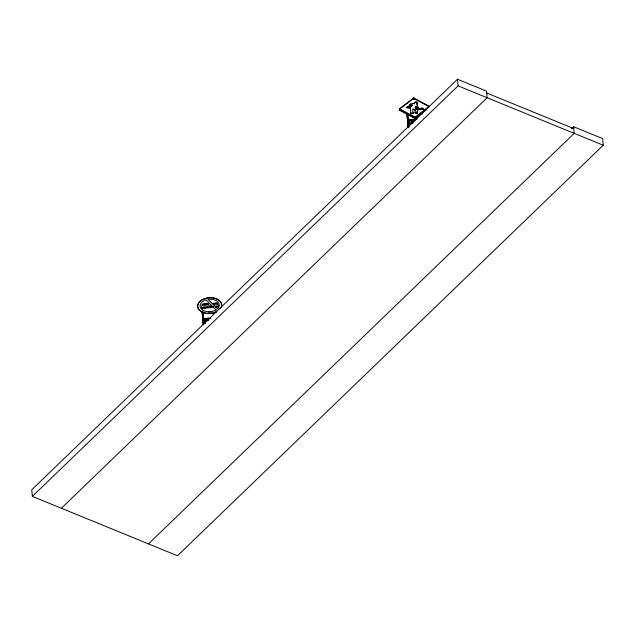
<?xml version="1.0" encoding="UTF-8"?>
<svg xmlns="http://www.w3.org/2000/svg" width="635" height="635" viewBox="0 0 635 635"><rect width="100%" height="100%" fill="white"/><g stroke="black" fill="none" stroke-linecap="round" stroke-linejoin="round"><path stroke-width="0.95" d="M210.947 318.254L204.915 318.73L205.43 323.533M205.256 323.723L204.891 318.754M413.218 109.093L415.33 110.188L413.218 109.093C412.329 111.252 412.829 112.498 413.496 113.443L411.139 113.657L410.726 112.514L411.139 113.657M206.756 320.207C207.566 318.254 209.907 319.627 207.097 319.953A1.468 0.826 -3.2 0 0 207.081 320.286L208.026 320.437M411.186 120.721L411.353 121.428L412.472 121.547A1.064 0.603 -3.7 0 0 412.988 121.285L413.139 120.856L411.536 121.047M415.306 109.95L414.996 112.982L417.449 113.197L416.846 112.379L417.751 109.791L416.203 108.545L417.774 110.038L416.87 112.617L417.536 112.943M399.296 108.966L414.98 117.578L429.212 106.72L428.966 106.101L413.679 98.028L399.51 108.68L399.439 110.093L414.933 118.34L426.117 110.006M413.496 113.443L413.56 112.832M202.533 305.451L202.589 304.411L205.2 304.006L207.851 303.959L208.129 304.959M204.875 319.191L208.097 318.802M417.584 103.481L416.774 104.1L417.687 103.084L416.711 101.941L415.52 101.973L414.441 102.926L415.544 102.211L417.544 102.457M413.822 120.491L413.369 121.491L414.52 120.261L413.837 120.706M414.417 121.206L415.076 119.848L414.703 120.452M414.703 121.182L414.988 120.428M217.178 304.101L216.813 303.173L212.392 303.713M411.194 120.936L412.075 120.047L413.218 120.586M413.242 109.339L412.948 109.791M408.495 107.212L410.131 104.116L414.512 103.561L412.472 103.537M410.877 103.95L408.472 106.561M205.216 319.397L205.153 318.635C204.93 320.231 208.026 316.786 209.566 318.5M406.876 107.466C416.115 107.601 405.027 109.244 407.21 106.823L408.472 106.974M406.9 107.704L407.21 106.823M206.518 304.824C206.589 303.419 204.589 307.015 202.716 305.467M215.575 303.689L215.059 303.546L215.13 303.982M208.709 319.961L207.066 320.064A1.468 0.826 -3.2 0 1 207.089 319.738L207.907 319.27L208.748 319.603M412.829 120.848L412.155 121.452L411.496 120.968A1.468 0.833 -3.7 0 1 411.52 120.634L412.917 120.404L411.536 120.848A1.468 0.833 -3.7 0 0 411.512 121.182M416.75 103.862L418.322 108.458L420.211 108.895L420.656 108.315C422.6 107.355 424.855 110.125 422.156 108.101M420.489 108.879L420.656 108.315M413.139 120.856L412.972 121.063A1.064 0.603 -3.7 0 1 412.456 121.333L411.17 120.888M206.446 304.856L206.534 304.356M215.392 303.927L216.916 304.228M415.195 107.752L416.036 106.497C418.727 109.244 412.829 107.386 416.663 107.918M415.219 107.99L416.036 106.497M412.123 105.219C410.901 107.712 408.519 108.164 411.091 105.227L412.147 105.466L411.932 105.053M409.829 107.371L411.115 105.466L411.956 105.291M411.258 120.777L413.202 120.364M417.306 118.999L409.353 119.642L409.964 124.809M415.861 119.261L409.726 119.848L409.924 124.254M208.637 320.072L208.542 320.175A1.064 0.603 -3.2 0 1 208.312 320.334M214.432 304.451L213.431 304.736M409.932 119.729L409.623 120.412L409.639 119.539M61.373 508.262L487.124 97.742L486.529 91.115L457.502 79.24L31.75 489.768L32.345 496.387L177.498 555.76L603.25 145.232L602.655 138.613L573.627 126.738L571.484 128.802M32.345 496.387L458.089 85.868L457.502 79.24M148.471 543.885L574.215 133.358L573.627 126.738M399.59 109.434L399.439 110.093M415.266 117.165L428.808 106.529L413.583 98.33L399.74 109.117L415.266 117.165L415.282 118.293M417.584 116.189L422.053 112.72M214.519 304.363L214.947 303.617M205.494 318.826L205.478 322.993M415.298 117.951L414.75 117.999M409.662 119.888L409.313 120.118L409.384 119.618M208.09 304.943L206.732 304.848M411.115 113.411L413.472 113.205M207.955 320.524L207.47 320.548M208.042 320.659L207.034 320.604L206.74 319.992M202.589 304.451L205.2 304.038M420.68 108.561L421.307 108.212M207.32 320.477C205.708 319.897 208.558 318.699 208.78 319.691M203.057 307.372L208.026 306.911L208.09 307.451L203.113 307.888L203.057 307.34L208.026 306.911M213.273 307.205L212.074 307.102L212.019 306.562L212.788 306.729M215.241 306.514L216.987 306.126L217.051 306.673L215.725 306.991M212.019 306.594L212.773 306.53M215.225 306.316L216.987 306.126M203.113 307.888L208.09 307.451M212.074 307.102L213.257 306.967M215.709 306.753L217.043 306.634M409.702 122.428L407.797 122.571L407.876 123.587L409.781 123.444M407.845 123.031L409.75 122.888M204.994 321.112L203.089 321.247L203.168 322.262L205.073 322.128M203.121 321.802L205.041 321.572M412.536 119.69L416.369 119.42M413.385 122.023L411.591 122.15L413.361 121.698L413.401 122.277L413.361 121.698M412.099 122.372L413.377 121.952M413.306 122.38L412.147 122.468L412.202 123.484M413.322 122.634L412.139 122.714L413.322 122.714M207.732 318.976L205.851 318.746M417.243 105.696L418.298 108.22L420.465 108.641M416.203 108.545L420.195 109.458L423.608 109.482L420.219 109.696L416.227 108.783M414.869 112.252L415.917 113.054L417.425 112.959M409.972 124.055L410.662 124.262L410.162 124.523M409.805 107.124L410.377 107.196M412.178 123.15L412.083 122.047M413.583 113.07L413.179 112.728M486.696 92.988L573.794 128.611M458.089 85.868L603.25 145.232M399.955 110.038L413.837 117.515M409.742 124.396L409.742 124.73M208.185 299.585L217.678 308.904M216.186 309.848A9.636 6.271 -4.1 0 1 201.557 309.205A9.636 6.271 -4.1 0 1 205.994 299.839L216.202 310.078M416.06 106.736L416.687 108.164M414.441 102.926L414.512 103.561M417.512 112.705L417.449 113.197M414.123 98.107L414.29 98.909M414.02 98.076L414.091 98.83M413.909 98.044L413.988 98.806M413.679 98.028L413.885 99.108M415.608 117.348L415.679 118.102M413.56 98.036L413.718 99.084M415.52 117.404L415.592 118.166M413.441 98.052L413.544 99.108M415.425 117.459L415.496 118.213M413.329 98.076L413.401 98.83M413.218 98.107L413.29 98.87M415.123 117.245L415.171 118.316M413.115 98.155L413.187 98.909M415.012 117.277L415.052 118.332M413.02 98.203L413.012 99.02M414.933 118.34L414.782 117.277L414.814 118.332M414.623 117.562L414.703 118.316M414.417 117.499L414.591 118.293M414.322 117.459L414.401 118.221M399.51 108.68L399.645 110.268M399.439 108.744L399.566 110.22M202.906 312.015L204.041 323.85M202.938 312.571L203.978 323.421M202.089 311.079L203.422 324.89M407.733 114.316L408.94 127.143M406.948 113.943L408.257 127.754M422.108 112.363L422.267 114.284M407.686 114.435L408.416 123.071M406.884 113.538L408.083 127.611M411.567 121.825L411.702 123.444M202.851 311.849L203.795 323.366M202.859 312.166L203.803 323.675M202.065 311.253L203.16 324.683M410.385 107.871L410.75 112.76M215.995 307.253L218.162 306.832L217.726 306.062L218.511 305.991L217.233 302.911L212.161 303.49M213.543 307.467L201.517 308.285L202.374 307.919L201.493 307.165L202.12 304.228L208.272 303.697L209.518 306.459L208.82 307.356L211.336 307.134L211.28 306.626L210.487 306.697L210.812 304.784M409.781 119.801L409.75 120.205M205.018 318.675L204.938 319.087M423.585 108.871L423.608 109.482M216.424 311.952A12.049 7.842 -4.1 0 1 200.684 311.301A12.049 7.842 -4.1 0 1 200.604 300.95M201.319 300.426A12.049 7.842 -4.1 0 1 219.027 300.395M219.654 300.919A12.049 7.842 -4.1 0 1 221.655 306.046M211.233 311.864A9.636 6.271 -4.1 0 1 208.447 312.007M216.408 311.721A12.049 7.842 -4.1 0 1 198.001 307.88A12.049 7.842 -4.1 0 1 210.915 297.632A12.049 7.842 -4.1 0 1 220.488 308.483M208.161 299.347A9.636 6.271 -4.1 0 1 217.781 301.784A9.636 6.271 -4.1 0 1 217.662 308.666"/></g></svg>
